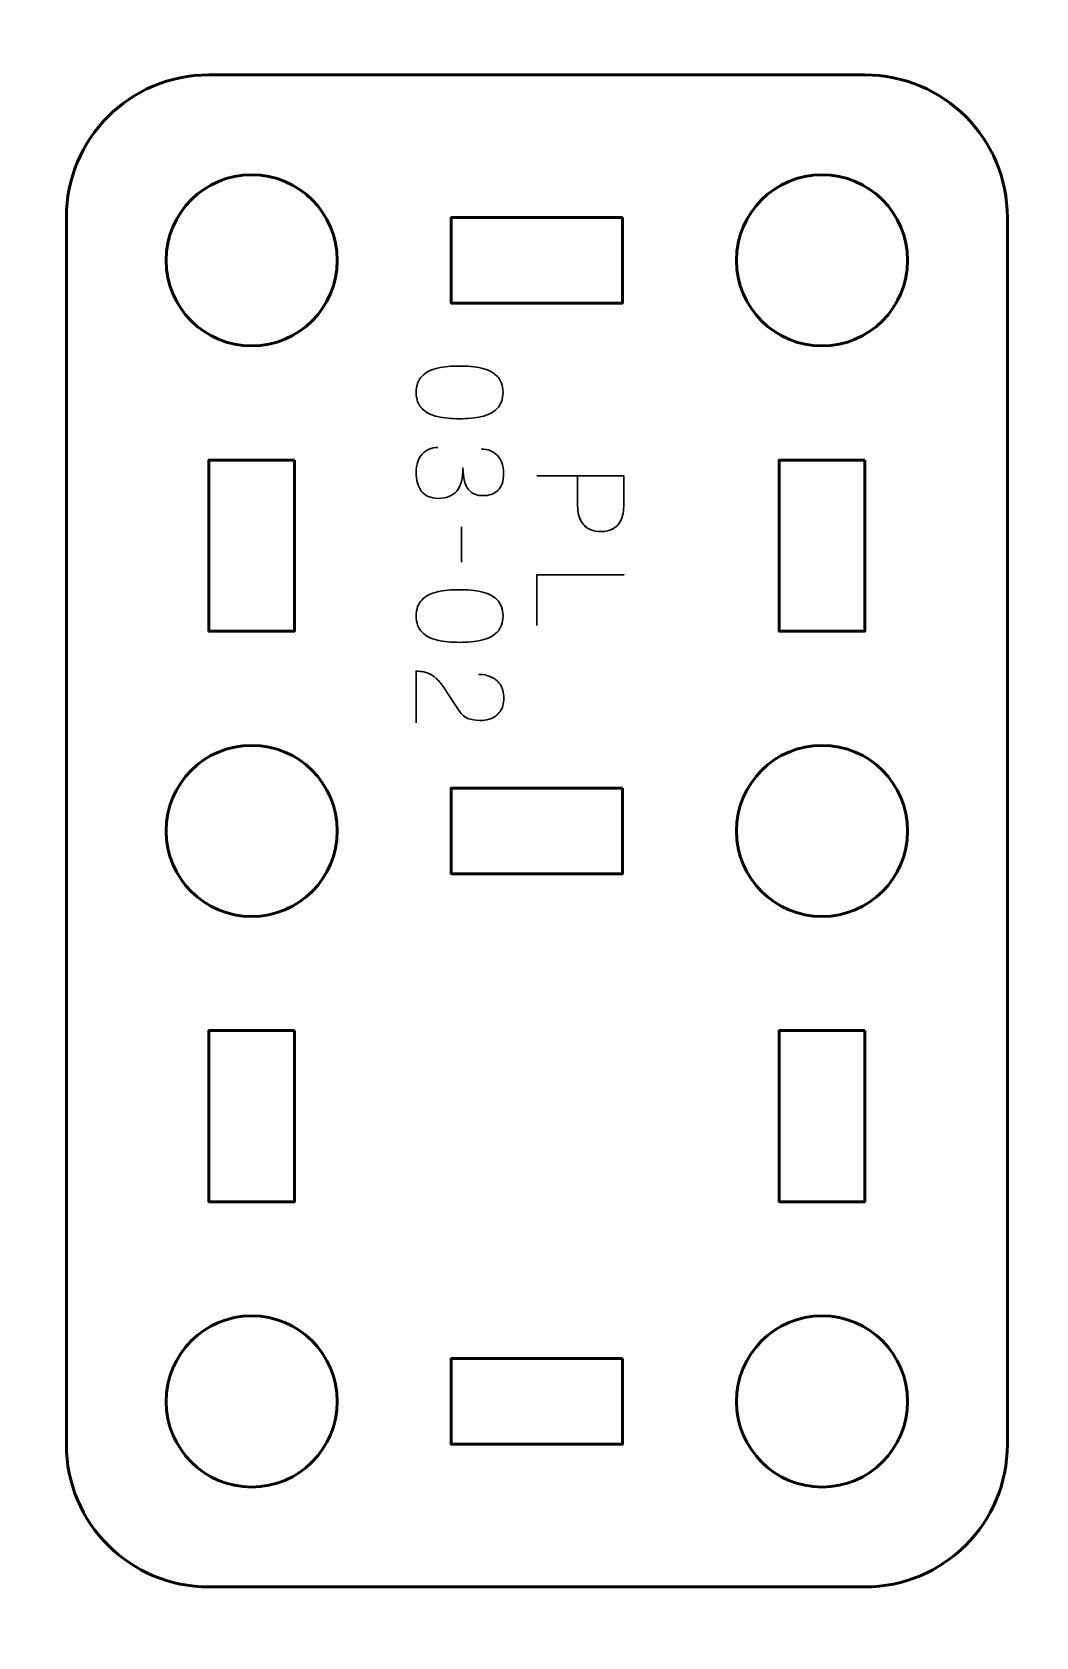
# Model space of a CAD drawing. Header units: centimetres. Extents: x -21 to 0, y -29.7 to 0.
# Drawn here: x -8.1 to -4.57, y -22.85 to -17.22 of the extents above; entities that cross this region are included whole.
import ezdxf

# ---------------------------------------------------------------- set-up
doc = ezdxf.new("R2010")
doc.units = ezdxf.units.CM
doc.header["$MEASUREMENT"] = 0
doc.layers.add('Layer 1', color=7, linetype='Continuous')

msp = doc.modelspace()

# ---------------------------------------------------------------- linework, layer by layer
at = {"layer": 'Layer 1', "color": 22, "lineweight": 53}
msp.add_open_spline([(-21, -29.19991), (-21, -29.19991), (-21, -0.49996), (-21, -0.49996), (-21, -0.49996), (-21, -0.22299), (-20.77691, 0), (-20.49991, 0), (-20.49991, 0), (-20.49991, 0), (-0.5001, 0), (-0.5001, 0), (-0.5001, 0), (-0.22296, 0), (0, -0.22299), (0, -0.49996), (0, -0.49996), (0, -0.49996), (0, -29.19991), (0, -29.19991), (0, -29.19991), (0, -29.47691), (-0.22296, -29.7), (-0.5001, -29.7), (-0.5001, -29.7), (-0.5001, -29.7), (-20.49991, -29.7), (-20.49991, -29.7), (-20.49991, -29.7), (-20.77691, -29.7), (-21, -29.47691), (-21, -29.19991)], degree=3, knots=[0, 0, 0, 0, 0.125, 0.125, 0.125, 0.125, 0.25, 0.25, 0.25, 0.25, 0.375, 0.375, 0.375, 0.375, 0.5, 0.5, 0.5, 0.5, 0.625, 0.625, 0.625, 0.625, 0.75, 0.75, 0.75, 0.75, 0.875, 0.875, 0.875, 0.875, 1, 1, 1, 1], dxfattribs=at)
at = {"layer": 'Layer 1', "color": 114, "lineweight": 53}
msp.add_open_spline([(-4.67488, -17.87505), (-4.67488, -17.87505), (-4.67488, -22.17491), (-4.67488, -22.17491), (-4.67488, -22.17491), (-4.67488, -22.45204), (-4.89798, -22.675), (-5.17498, -22.675), (-5.17498, -22.675), (-5.17498, -22.675), (-7.4749, -22.675), (-7.4749, -22.675), (-7.4749, -22.675), (-7.75191, -22.675), (-7.97486, -22.45204), (-7.97486, -22.17491), (-7.97486, -22.17491), (-7.97486, -22.17491), (-7.97486, -17.87505), (-7.97486, -17.87505), (-7.97486, -17.87505), (-7.97486, -17.59805), (-7.75191, -17.37496), (-7.4749, -17.37496), (-7.4749, -17.37496), (-7.4749, -17.37496), (-5.17498, -17.37496), (-5.17498, -17.37496), (-5.17498, -17.37496), (-4.89798, -17.37496), (-4.67488, -17.59805), (-4.67488, -17.87505)], degree=3, knots=[0, 0, 0, 0, 0.125, 0.125, 0.125, 0.125, 0.25, 0.25, 0.25, 0.25, 0.375, 0.375, 0.375, 0.375, 0.5, 0.5, 0.5, 0.5, 0.625, 0.625, 0.625, 0.625, 0.75, 0.75, 0.75, 0.75, 0.875, 0.875, 0.875, 0.875, 1, 1, 1, 1], dxfattribs=at)
at = {"layer": 'Layer 1', "lineweight": 53}
for points in [[(-7.32497, -18.32499), (-7.4906, -18.32499), (-7.62498, -18.19076), (-7.62498, -18.02498), (-7.62498, -18.02498), (-7.62498, -17.85932), (-7.4906, -17.72498), (-7.32497, -17.72498), (-7.32497, -17.72498), (-7.1592, -17.72498), (-7.02497, -17.85932), (-7.02497, -18.02498), (-7.02497, -18.02498), (-7.02497, -18.19076), (-7.1592, -18.32499), (-7.32497, -18.32499)], [(-5.32491, -18.32499), (-5.49068, -18.32499), (-5.62491, -18.19076), (-5.62491, -18.02498), (-5.62491, -18.02498), (-5.62491, -17.85932), (-5.49068, -17.72498), (-5.32491, -17.72498), (-5.32491, -17.72498), (-5.15925, -17.72498), (-5.02491, -17.85932), (-5.02491, -18.02498), (-5.02491, -18.02498), (-5.02491, -18.19076), (-5.15925, -18.32499), (-5.32491, -18.32499)], [(-6.02493, -17.87505), (-6.02493, -17.87505), (-6.02493, -18.17506), (-6.02493, -18.17506), (-6.02493, -18.17506), (-6.02493, -18.17506), (-6.62492, -18.17506), (-6.62492, -18.17506), (-6.62492, -18.17506), (-6.62492, -18.17506), (-6.62492, -17.87505), (-6.62492, -17.87505), (-6.62492, -17.87505), (-6.62492, -17.87505), (-6.02493, -17.87505), (-6.02493, -17.87505)], [(-7.1749, -18.725), (-7.1749, -18.725), (-7.1749, -19.325), (-7.1749, -19.325), (-7.1749, -19.325), (-7.1749, -19.325), (-7.4749, -19.325), (-7.4749, -19.325), (-7.4749, -19.325), (-7.4749, -19.325), (-7.4749, -18.725), (-7.4749, -18.725), (-7.4749, -18.725), (-7.4749, -18.725), (-7.1749, -18.725), (-7.1749, -18.725)], [(-5.17498, -18.725), (-5.17498, -18.725), (-5.17498, -19.325), (-5.17498, -19.325), (-5.17498, -19.325), (-5.17498, -19.325), (-5.47498, -19.325), (-5.47498, -19.325), (-5.47498, -19.325), (-5.47498, -19.325), (-5.47498, -18.725), (-5.47498, -18.725), (-5.47498, -18.725), (-5.47498, -18.725), (-5.17498, -18.725), (-5.17498, -18.725)], [(-7.32497, -20.32505), (-7.4906, -20.32505), (-7.62498, -20.19068), (-7.62498, -20.02505), (-7.62498, -20.02505), (-7.62498, -19.85928), (-7.4906, -19.72505), (-7.32497, -19.72505), (-7.32497, -19.72505), (-7.1592, -19.72505), (-7.02497, -19.85928), (-7.02497, -20.02505), (-7.02497, -20.02505), (-7.02497, -20.19068), (-7.1592, -20.32505), (-7.32497, -20.32505)], [(-5.32491, -20.32505), (-5.49068, -20.32505), (-5.62491, -20.19068), (-5.62491, -20.02505), (-5.62491, -20.02505), (-5.62491, -19.85928), (-5.49068, -19.72505), (-5.32491, -19.72505), (-5.32491, -19.72505), (-5.15925, -19.72505), (-5.02491, -19.85928), (-5.02491, -20.02505), (-5.02491, -20.02505), (-5.02491, -20.19068), (-5.15925, -20.32505), (-5.32491, -20.32505)], [(-6.02493, -19.87498), (-6.02493, -19.87498), (-6.02493, -20.17498), (-6.02493, -20.17498), (-6.02493, -20.17498), (-6.02493, -20.17498), (-6.62492, -20.17498), (-6.62492, -20.17498), (-6.62492, -20.17498), (-6.62492, -20.17498), (-6.62492, -19.87498), (-6.62492, -19.87498), (-6.62492, -19.87498), (-6.62492, -19.87498), (-6.02493, -19.87498), (-6.02493, -19.87498)], [(-7.1749, -20.72496), (-7.1749, -20.72496), (-7.1749, -21.32496), (-7.1749, -21.32496), (-7.1749, -21.32496), (-7.1749, -21.32496), (-7.4749, -21.32496), (-7.4749, -21.32496), (-7.4749, -21.32496), (-7.4749, -21.32496), (-7.4749, -20.72496), (-7.4749, -20.72496), (-7.4749, -20.72496), (-7.4749, -20.72496), (-7.1749, -20.72496), (-7.1749, -20.72496)], [(-5.17498, -20.72496), (-5.17498, -20.72496), (-5.17498, -21.32496), (-5.17498, -21.32496), (-5.17498, -21.32496), (-5.17498, -21.32496), (-5.47498, -21.32496), (-5.47498, -21.32496), (-5.47498, -21.32496), (-5.47498, -21.32496), (-5.47498, -20.72496), (-5.47498, -20.72496), (-5.47498, -20.72496), (-5.47498, -20.72496), (-5.17498, -20.72496), (-5.17498, -20.72496)], [(-7.32497, -22.32497), (-7.4906, -22.32497), (-7.62498, -22.19065), (-7.62498, -22.02498), (-7.62498, -22.02498), (-7.62498, -21.85935), (-7.4906, -21.72498), (-7.32497, -21.72498), (-7.32497, -21.72498), (-7.1592, -21.72498), (-7.02497, -21.85935), (-7.02497, -22.02498), (-7.02497, -22.02498), (-7.02497, -22.19065), (-7.1592, -22.32497), (-7.32497, -22.32497)], [(-5.32491, -22.32497), (-5.49068, -22.32497), (-5.62491, -22.19065), (-5.62491, -22.02498), (-5.62491, -22.02498), (-5.62491, -21.85935), (-5.49068, -21.72498), (-5.32491, -21.72498), (-5.32491, -21.72498), (-5.15925, -21.72498), (-5.02491, -21.85935), (-5.02491, -22.02498), (-5.02491, -22.02498), (-5.02491, -22.19065), (-5.15925, -22.32497), (-5.32491, -22.32497)], [(-6.02493, -21.87491), (-6.02493, -21.87491), (-6.02493, -22.17491), (-6.02493, -22.17491), (-6.02493, -22.17491), (-6.02493, -22.17491), (-6.62492, -22.17491), (-6.62492, -22.17491), (-6.62492, -22.17491), (-6.62492, -22.17491), (-6.62492, -21.87491), (-6.62492, -21.87491), (-6.62492, -21.87491), (-6.62492, -21.87491), (-6.02493, -21.87491), (-6.02493, -21.87491)]]:
    msp.add_open_spline(points, degree=3, knots=[0, 0, 0, 0, 0.25, 0.25, 0.25, 0.25, 0.5, 0.5, 0.5, 0.5, 0.75, 0.75, 0.75, 0.75, 1, 1, 1, 1], dxfattribs=at)
at = {"layer": 'Layer 1', "color": 40, "lineweight": 30}
for points, knots in [([(-6.74825, -18.48786), (-6.74801, -18.51238), (-6.74109, -18.5314), (-6.72758, -18.54491), (-6.72758, -18.54491), (-6.7141, -18.55828), (-6.6959, -18.56763), (-6.6729, -18.57288), (-6.6729, -18.57288), (-6.65, -18.57796), (-6.62439, -18.58047), (-6.59585, -18.58019), (-6.59585, -18.58019), (-6.56774, -18.58047), (-6.54212, -18.57796), (-6.51909, -18.57288), (-6.51909, -18.57288), (-6.49637, -18.56763), (-6.47817, -18.55828), (-6.46437, -18.54491), (-6.46437, -18.54491), (-6.4509, -18.5314), (-6.44384, -18.51238), (-6.44345, -18.48786), (-6.44345, -18.48786), (-6.44384, -18.46321), (-6.4509, -18.44416), (-6.46437, -18.43082), (-6.46437, -18.43082), (-6.47817, -18.41731), (-6.49637, -18.40807), (-6.51909, -18.40299), (-6.51909, -18.40299), (-6.54212, -18.39773), (-6.56774, -18.39526), (-6.59585, -18.39565), (-6.59585, -18.39565), (-6.62439, -18.39526), (-6.65, -18.39773), (-6.6729, -18.40299), (-6.6729, -18.40299), (-6.6959, -18.40807), (-6.7141, -18.41731), (-6.72758, -18.43082), (-6.72758, -18.43082), (-6.74109, -18.44416), (-6.74801, -18.46321), (-6.74825, -18.48786)], [0, 0, 0, 0, 0.0833333, 0.0833333, 0.0833333, 0.0833333, 0.1666667, 0.1666667, 0.1666667, 0.1666667, 0.25, 0.25, 0.25, 0.25, 0.3333333, 0.3333333, 0.3333333, 0.3333333, 0.4166667, 0.4166667, 0.4166667, 0.4166667, 0.5, 0.5, 0.5, 0.5, 0.5833333, 0.5833333, 0.5833333, 0.5833333, 0.6666667, 0.6666667, 0.6666667, 0.6666667, 0.75, 0.75, 0.75, 0.75, 0.8333333, 0.8333333, 0.8333333, 0.8333333, 0.9166667, 0.9166667, 0.9166667, 0.9166667, 1, 1, 1, 1]), ([(-6.74825, -18.48786), (-6.74801, -18.51238), (-6.74109, -18.5314), (-6.72758, -18.54491), (-6.72758, -18.54491), (-6.7141, -18.55828), (-6.6959, -18.56763), (-6.6729, -18.57288), (-6.6729, -18.57288), (-6.65, -18.57796), (-6.62439, -18.58047), (-6.59585, -18.58019), (-6.59585, -18.58019), (-6.56774, -18.58047), (-6.54212, -18.57796), (-6.51909, -18.57288), (-6.51909, -18.57288), (-6.49637, -18.56763), (-6.47817, -18.55828), (-6.46437, -18.54491), (-6.46437, -18.54491), (-6.4509, -18.5314), (-6.44384, -18.51238), (-6.44345, -18.48786), (-6.44345, -18.48786), (-6.44384, -18.46321), (-6.4509, -18.44416), (-6.46437, -18.43082), (-6.46437, -18.43082), (-6.47817, -18.41731), (-6.49637, -18.40807), (-6.51909, -18.40299), (-6.51909, -18.40299), (-6.54212, -18.39773), (-6.56774, -18.39526), (-6.59585, -18.39565), (-6.59585, -18.39565), (-6.62439, -18.39526), (-6.65, -18.39773), (-6.6729, -18.40299), (-6.6729, -18.40299), (-6.6959, -18.40807), (-6.7141, -18.41731), (-6.72758, -18.43082), (-6.72758, -18.43082), (-6.74109, -18.44416), (-6.74801, -18.46321), (-6.74825, -18.48786)], [0, 0, 0, 0, 0.0833333, 0.0833333, 0.0833333, 0.0833333, 0.1666667, 0.1666667, 0.1666667, 0.1666667, 0.25, 0.25, 0.25, 0.25, 0.3333333, 0.3333333, 0.3333333, 0.3333333, 0.4166667, 0.4166667, 0.4166667, 0.4166667, 0.5, 0.5, 0.5, 0.5, 0.5833333, 0.5833333, 0.5833333, 0.5833333, 0.6666667, 0.6666667, 0.6666667, 0.6666667, 0.75, 0.75, 0.75, 0.75, 0.8333333, 0.8333333, 0.8333333, 0.8333333, 0.9166667, 0.9166667, 0.9166667, 0.9166667, 1, 1, 1, 1]), ([(-6.67163, -18.6809), (-6.69467, -18.6809), (-6.71312, -18.68863), (-6.72691, -18.70408), (-6.72691, -18.70408), (-6.74095, -18.71922), (-6.74801, -18.74059), (-6.74825, -18.76815), (-6.74825, -18.76815), (-6.74839, -18.79545), (-6.74233, -18.8175), (-6.73008, -18.83415), (-6.73008, -18.83415), (-6.71767, -18.85056), (-6.6977, -18.85895), (-6.67001, -18.85952), (-6.67001, -18.85952), (-6.64203, -18.85952), (-6.62065, -18.85098), (-6.60605, -18.83373), (-6.60605, -18.83373), (-6.59144, -18.81637), (-6.58414, -18.78938), (-6.584, -18.75284), (-6.584, -18.75284), (-6.58386, -18.78882), (-6.57726, -18.81418), (-6.56428, -18.82879), (-6.56428, -18.82879), (-6.55133, -18.84325), (-6.53454, -18.85027), (-6.51373, -18.84985), (-6.51373, -18.84985), (-6.49305, -18.84999), (-6.47598, -18.84406), (-6.46233, -18.83221), (-6.46233, -18.83221), (-6.44896, -18.82011), (-6.44194, -18.79986), (-6.44137, -18.77146), (-6.44137, -18.77146), (-6.44208, -18.74278), (-6.44977, -18.72158), (-6.46451, -18.70765), (-6.46451, -18.70765), (-6.47926, -18.6936), (-6.49704, -18.68669), (-6.51799, -18.68683), (-6.51799, -18.68683), (-6.49704, -18.68669), (-6.47926, -18.6936), (-6.46451, -18.70765), (-6.46451, -18.70765), (-6.44977, -18.72158), (-6.44208, -18.74278), (-6.44137, -18.77146), (-6.44137, -18.77146), (-6.44194, -18.79986), (-6.44896, -18.82011), (-6.46233, -18.83221), (-6.46233, -18.83221), (-6.47598, -18.84406), (-6.49305, -18.84999), (-6.51373, -18.84985), (-6.51373, -18.84985), (-6.53454, -18.85027), (-6.55133, -18.84325), (-6.56428, -18.82879), (-6.56428, -18.82879), (-6.57726, -18.81418), (-6.58386, -18.78882), (-6.584, -18.75284), (-6.584, -18.75284), (-6.58414, -18.78938), (-6.59144, -18.81637), (-6.60605, -18.83373), (-6.60605, -18.83373), (-6.62065, -18.85098), (-6.64203, -18.85952), (-6.67001, -18.85952), (-6.67001, -18.85952), (-6.6977, -18.85895), (-6.71767, -18.85056), (-6.73008, -18.83415), (-6.73008, -18.83415), (-6.74233, -18.8175), (-6.74839, -18.79545), (-6.74825, -18.76815), (-6.74825, -18.76815), (-6.74801, -18.74059), (-6.74095, -18.71922), (-6.72691, -18.70408), (-6.72691, -18.70408), (-6.71312, -18.68863), (-6.69467, -18.6809), (-6.67163, -18.6809)], [0, 0, 0, 0, 0.0416667, 0.0416667, 0.0416667, 0.0416667, 0.0833333, 0.0833333, 0.0833333, 0.0833333, 0.125, 0.125, 0.125, 0.125, 0.1666667, 0.1666667, 0.1666667, 0.1666667, 0.2083333, 0.2083333, 0.2083333, 0.2083333, 0.25, 0.25, 0.25, 0.25, 0.2916667, 0.2916667, 0.2916667, 0.2916667, 0.3333333, 0.3333333, 0.3333333, 0.3333333, 0.375, 0.375, 0.375, 0.375, 0.4166667, 0.4166667, 0.4166667, 0.4166667, 0.4583333, 0.4583333, 0.4583333, 0.4583333, 0.5, 0.5, 0.5, 0.5, 0.5416667, 0.5416667, 0.5416667, 0.5416667, 0.5833333, 0.5833333, 0.5833333, 0.5833333, 0.625, 0.625, 0.625, 0.625, 0.6666667, 0.6666667, 0.6666667, 0.6666667, 0.7083333, 0.7083333, 0.7083333, 0.7083333, 0.75, 0.75, 0.75, 0.75, 0.7916667, 0.7916667, 0.7916667, 0.7916667, 0.8333333, 0.8333333, 0.8333333, 0.8333333, 0.875, 0.875, 0.875, 0.875, 0.9166667, 0.9166667, 0.9166667, 0.9166667, 0.9583333, 0.9583333, 0.9583333, 0.9583333, 1, 1, 1, 1]), ([(-6.32492, -18.78042), (-6.32492, -18.78042), (-6.01971, -18.78042), (-6.01971, -18.78042), (-6.01971, -18.78042), (-6.01971, -18.78042), (-6.01971, -18.87772), (-6.01971, -18.87772), (-6.01971, -18.87772), (-6.01999, -18.90333), (-6.02369, -18.92333), (-6.03085, -18.93752), (-6.03085, -18.93752), (-6.03816, -18.95141), (-6.04768, -18.96122), (-6.05953, -18.96687), (-6.05953, -18.96687), (-6.07139, -18.97237), (-6.08419, -18.9754), (-6.09799, -18.97597), (-6.09799, -18.97597), (-6.11203, -18.97664), (-6.1254, -18.97431), (-6.13806, -18.96881), (-6.13806, -18.96881), (-6.15076, -18.96327), (-6.16124, -18.95378), (-6.16935, -18.94055), (-6.16935, -18.94055), (-6.1775, -18.92704), (-6.18163, -18.90883), (-6.18191, -18.88569), (-6.18191, -18.88569), (-6.18191, -18.88569), (-6.18191, -18.78042), (-6.18191, -18.78042), (-6.18191, -18.78042), (-6.18191, -18.78042), (-6.18191, -18.88569), (-6.18191, -18.88569), (-6.18191, -18.88569), (-6.18163, -18.90845), (-6.1775, -18.92647), (-6.16935, -18.93998), (-6.16935, -18.93998), (-6.16124, -18.95336), (-6.15076, -18.96288), (-6.13806, -18.96852), (-6.13806, -18.96852), (-6.1254, -18.97403), (-6.11203, -18.9765), (-6.09799, -18.97597), (-6.09799, -18.97597), (-6.08419, -18.9754), (-6.07139, -18.97237), (-6.05953, -18.96673), (-6.05953, -18.96673), (-6.04768, -18.96094), (-6.03816, -18.95103), (-6.03085, -18.93709), (-6.03085, -18.93709), (-6.02369, -18.92291), (-6.01999, -18.90305), (-6.01971, -18.87772), (-6.01971, -18.87772), (-6.01971, -18.87772), (-6.01971, -18.78042), (-6.01971, -18.78042), (-6.01971, -18.78042), (-6.01971, -18.78042), (-6.32492, -18.78042), (-6.32492, -18.78042)], [0, 0, 0, 0, 0.0555556, 0.0555556, 0.0555556, 0.0555556, 0.1111111, 0.1111111, 0.1111111, 0.1111111, 0.1666667, 0.1666667, 0.1666667, 0.1666667, 0.2222222, 0.2222222, 0.2222222, 0.2222222, 0.2777778, 0.2777778, 0.2777778, 0.2777778, 0.3333333, 0.3333333, 0.3333333, 0.3333333, 0.3888889, 0.3888889, 0.3888889, 0.3888889, 0.4444444, 0.4444444, 0.4444444, 0.4444444, 0.5, 0.5, 0.5, 0.5, 0.5555556, 0.5555556, 0.5555556, 0.5555556, 0.6111111, 0.6111111, 0.6111111, 0.6111111, 0.6666667, 0.6666667, 0.6666667, 0.6666667, 0.7222222, 0.7222222, 0.7222222, 0.7222222, 0.7777778, 0.7777778, 0.7777778, 0.7777778, 0.8333333, 0.8333333, 0.8333333, 0.8333333, 0.8888889, 0.8888889, 0.8888889, 0.8888889, 0.9444444, 0.9444444, 0.9444444, 0.9444444, 1, 1, 1, 1]), ([(-6.74825, -19.27169), (-6.74801, -19.29621), (-6.74109, -19.31522), (-6.72758, -19.32874), (-6.72758, -19.32874), (-6.7141, -19.34211), (-6.6959, -19.35145), (-6.6729, -19.35671), (-6.6729, -19.35671), (-6.65, -19.36179), (-6.62439, -19.3643), (-6.59585, -19.36401), (-6.59585, -19.36401), (-6.56774, -19.3643), (-6.54212, -19.36179), (-6.51909, -19.35671), (-6.51909, -19.35671), (-6.49637, -19.35145), (-6.47817, -19.34211), (-6.46437, -19.32874), (-6.46437, -19.32874), (-6.4509, -19.31522), (-6.44384, -19.29621), (-6.44345, -19.27169), (-6.44345, -19.27169), (-6.44384, -19.247), (-6.4509, -19.22798), (-6.46437, -19.21461), (-6.46437, -19.21461), (-6.47817, -19.20114), (-6.49637, -19.19189), (-6.51909, -19.18678), (-6.51909, -19.18678), (-6.54212, -19.18156), (-6.56774, -19.17909), (-6.59585, -19.17948), (-6.59585, -19.17948), (-6.62439, -19.17909), (-6.65, -19.18156), (-6.6729, -19.18678), (-6.6729, -19.18678), (-6.6959, -19.19189), (-6.7141, -19.20114), (-6.72758, -19.21461), (-6.72758, -19.21461), (-6.74109, -19.22798), (-6.74801, -19.247), (-6.74825, -19.27169)], [0, 0, 0, 0, 0.0833333, 0.0833333, 0.0833333, 0.0833333, 0.1666667, 0.1666667, 0.1666667, 0.1666667, 0.25, 0.25, 0.25, 0.25, 0.3333333, 0.3333333, 0.3333333, 0.3333333, 0.4166667, 0.4166667, 0.4166667, 0.4166667, 0.5, 0.5, 0.5, 0.5, 0.5833333, 0.5833333, 0.5833333, 0.5833333, 0.6666667, 0.6666667, 0.6666667, 0.6666667, 0.75, 0.75, 0.75, 0.75, 0.8333333, 0.8333333, 0.8333333, 0.8333333, 0.9166667, 0.9166667, 0.9166667, 0.9166667, 1, 1, 1, 1]), ([(-6.74825, -19.27169), (-6.74801, -19.29621), (-6.74109, -19.31522), (-6.72758, -19.32874), (-6.72758, -19.32874), (-6.7141, -19.34211), (-6.6959, -19.35145), (-6.6729, -19.35671), (-6.6729, -19.35671), (-6.65, -19.36179), (-6.62439, -19.3643), (-6.59585, -19.36401), (-6.59585, -19.36401), (-6.56774, -19.3643), (-6.54212, -19.36179), (-6.51909, -19.35671), (-6.51909, -19.35671), (-6.49637, -19.35145), (-6.47817, -19.34211), (-6.46437, -19.32874), (-6.46437, -19.32874), (-6.4509, -19.31522), (-6.44384, -19.29621), (-6.44345, -19.27169), (-6.44345, -19.27169), (-6.44384, -19.247), (-6.4509, -19.22798), (-6.46437, -19.21461), (-6.46437, -19.21461), (-6.47817, -19.20114), (-6.49637, -19.19189), (-6.51909, -19.18678), (-6.51909, -19.18678), (-6.54212, -19.18156), (-6.56774, -19.17909), (-6.59585, -19.17948), (-6.59585, -19.17948), (-6.62439, -19.17909), (-6.65, -19.18156), (-6.6729, -19.18678), (-6.6729, -19.18678), (-6.6959, -19.19189), (-6.7141, -19.20114), (-6.72758, -19.21461), (-6.72758, -19.21461), (-6.74109, -19.22798), (-6.74801, -19.247), (-6.74825, -19.27169)], [0, 0, 0, 0, 0.0833333, 0.0833333, 0.0833333, 0.0833333, 0.1666667, 0.1666667, 0.1666667, 0.1666667, 0.25, 0.25, 0.25, 0.25, 0.3333333, 0.3333333, 0.3333333, 0.3333333, 0.4166667, 0.4166667, 0.4166667, 0.4166667, 0.5, 0.5, 0.5, 0.5, 0.5833333, 0.5833333, 0.5833333, 0.5833333, 0.6666667, 0.6666667, 0.6666667, 0.6666667, 0.75, 0.75, 0.75, 0.75, 0.8333333, 0.8333333, 0.8333333, 0.8333333, 0.9166667, 0.9166667, 0.9166667, 0.9166667, 1, 1, 1, 1]), ([(-6.32492, -19.30503), (-6.32492, -19.30503), (-6.32492, -19.12684), (-6.32492, -19.12684), (-6.32492, -19.12684), (-6.32492, -19.12684), (-6.01971, -19.12684), (-6.01971, -19.12684), (-6.01971, -19.12684), (-6.01971, -19.12684), (-6.32492, -19.12684), (-6.32492, -19.12684), (-6.32492, -19.12684), (-6.32492, -19.12684), (-6.32492, -19.30503), (-6.32492, -19.30503)], [0, 0, 0, 0, 0.25, 0.25, 0.25, 0.25, 0.5, 0.5, 0.5, 0.5, 0.75, 0.75, 0.75, 0.75, 1, 1, 1, 1]), ([(-6.74825, -19.64638), (-6.74825, -19.64638), (-6.74825, -19.46473), (-6.74825, -19.46473), (-6.74825, -19.46473), (-6.728, -19.4653), (-6.7116, -19.469), (-6.69879, -19.47577), (-6.69879, -19.47577), (-6.68613, -19.48237), (-6.67551, -19.49091), (-6.66697, -19.50139), (-6.66697, -19.50139), (-6.65868, -19.51172), (-6.65057, -19.52305), (-6.64284, -19.53543), (-6.64284, -19.53543), (-6.64284, -19.53543), (-6.59462, -19.60778), (-6.59462, -19.60778), (-6.59462, -19.60778), (-6.58414, -19.62211), (-6.57186, -19.63078), (-6.55811, -19.63382), (-6.55811, -19.63382), (-6.54431, -19.63671), (-6.53027, -19.63795), (-6.51577, -19.63742), (-6.51577, -19.63742), (-6.506, -19.63756), (-6.49524, -19.63519), (-6.48353, -19.6305), (-6.48353, -19.6305), (-6.4721, -19.6257), (-6.46219, -19.6177), (-6.45365, -19.60641), (-6.45365, -19.60641), (-6.44536, -19.59498), (-6.44095, -19.57938), (-6.44056, -19.55956), (-6.44056, -19.55956), (-6.44095, -19.53941), (-6.44536, -19.52315), (-6.45379, -19.51105), (-6.45379, -19.51105), (-6.46233, -19.49877), (-6.47319, -19.48996), (-6.48632, -19.48459), (-6.48632, -19.48459), (-6.49965, -19.47905), (-6.51344, -19.47644), (-6.52763, -19.47659), (-6.52763, -19.47659), (-6.51344, -19.47644), (-6.49965, -19.47905), (-6.48632, -19.48459), (-6.48632, -19.48459), (-6.47319, -19.48996), (-6.46233, -19.49877), (-6.45379, -19.51105), (-6.45379, -19.51105), (-6.44536, -19.52315), (-6.44095, -19.53941), (-6.44056, -19.55956), (-6.44056, -19.55956), (-6.44095, -19.57938), (-6.44536, -19.59498), (-6.45365, -19.60641), (-6.45365, -19.60641), (-6.46219, -19.6177), (-6.4721, -19.6257), (-6.48353, -19.6305), (-6.48353, -19.6305), (-6.49524, -19.63519), (-6.506, -19.63756), (-6.51577, -19.63742), (-6.51577, -19.63742), (-6.53027, -19.63795), (-6.54431, -19.63671), (-6.55811, -19.63382), (-6.55811, -19.63382), (-6.57186, -19.63078), (-6.58414, -19.62211), (-6.59462, -19.60778), (-6.59462, -19.60778), (-6.59462, -19.60778), (-6.64284, -19.53543), (-6.64284, -19.53543), (-6.64284, -19.53543), (-6.65057, -19.52305), (-6.65868, -19.51172), (-6.66697, -19.50139), (-6.66697, -19.50139), (-6.67551, -19.49091), (-6.68613, -19.48237), (-6.69879, -19.47577), (-6.69879, -19.47577), (-6.7116, -19.469), (-6.728, -19.4653), (-6.74825, -19.46473), (-6.74825, -19.46473), (-6.74825, -19.46473), (-6.74825, -19.64638), (-6.74825, -19.64638)], [0, 0, 0, 0, 0.0384615, 0.0384615, 0.0384615, 0.0384615, 0.0769231, 0.0769231, 0.0769231, 0.0769231, 0.1153846, 0.1153846, 0.1153846, 0.1153846, 0.1538462, 0.1538462, 0.1538462, 0.1538462, 0.1923077, 0.1923077, 0.1923077, 0.1923077, 0.2307692, 0.2307692, 0.2307692, 0.2307692, 0.2692308, 0.2692308, 0.2692308, 0.2692308, 0.3076923, 0.3076923, 0.3076923, 0.3076923, 0.3461538, 0.3461538, 0.3461538, 0.3461538, 0.3846154, 0.3846154, 0.3846154, 0.3846154, 0.4230769, 0.4230769, 0.4230769, 0.4230769, 0.4615385, 0.4615385, 0.4615385, 0.4615385, 0.5, 0.5, 0.5, 0.5, 0.5384615, 0.5384615, 0.5384615, 0.5384615, 0.5769231, 0.5769231, 0.5769231, 0.5769231, 0.6153846, 0.6153846, 0.6153846, 0.6153846, 0.6538462, 0.6538462, 0.6538462, 0.6538462, 0.6923077, 0.6923077, 0.6923077, 0.6923077, 0.7307692, 0.7307692, 0.7307692, 0.7307692, 0.7692308, 0.7692308, 0.7692308, 0.7692308, 0.8076923, 0.8076923, 0.8076923, 0.8076923, 0.8461538, 0.8461538, 0.8461538, 0.8461538, 0.8846154, 0.8846154, 0.8846154, 0.8846154, 0.9230769, 0.9230769, 0.9230769, 0.9230769, 0.9615385, 0.9615385, 0.9615385, 0.9615385, 1, 1, 1, 1])]:
    msp.add_open_spline(points, degree=3, knots=knots, dxfattribs=at)
msp.add_open_spline([(-6.58869, -18.95956), (-6.58869, -18.95956), (-6.58869, -19.08274), (-6.58869, -19.08274)], degree=3, dxfattribs=at)

doc.saveas('drawing.dxf')
